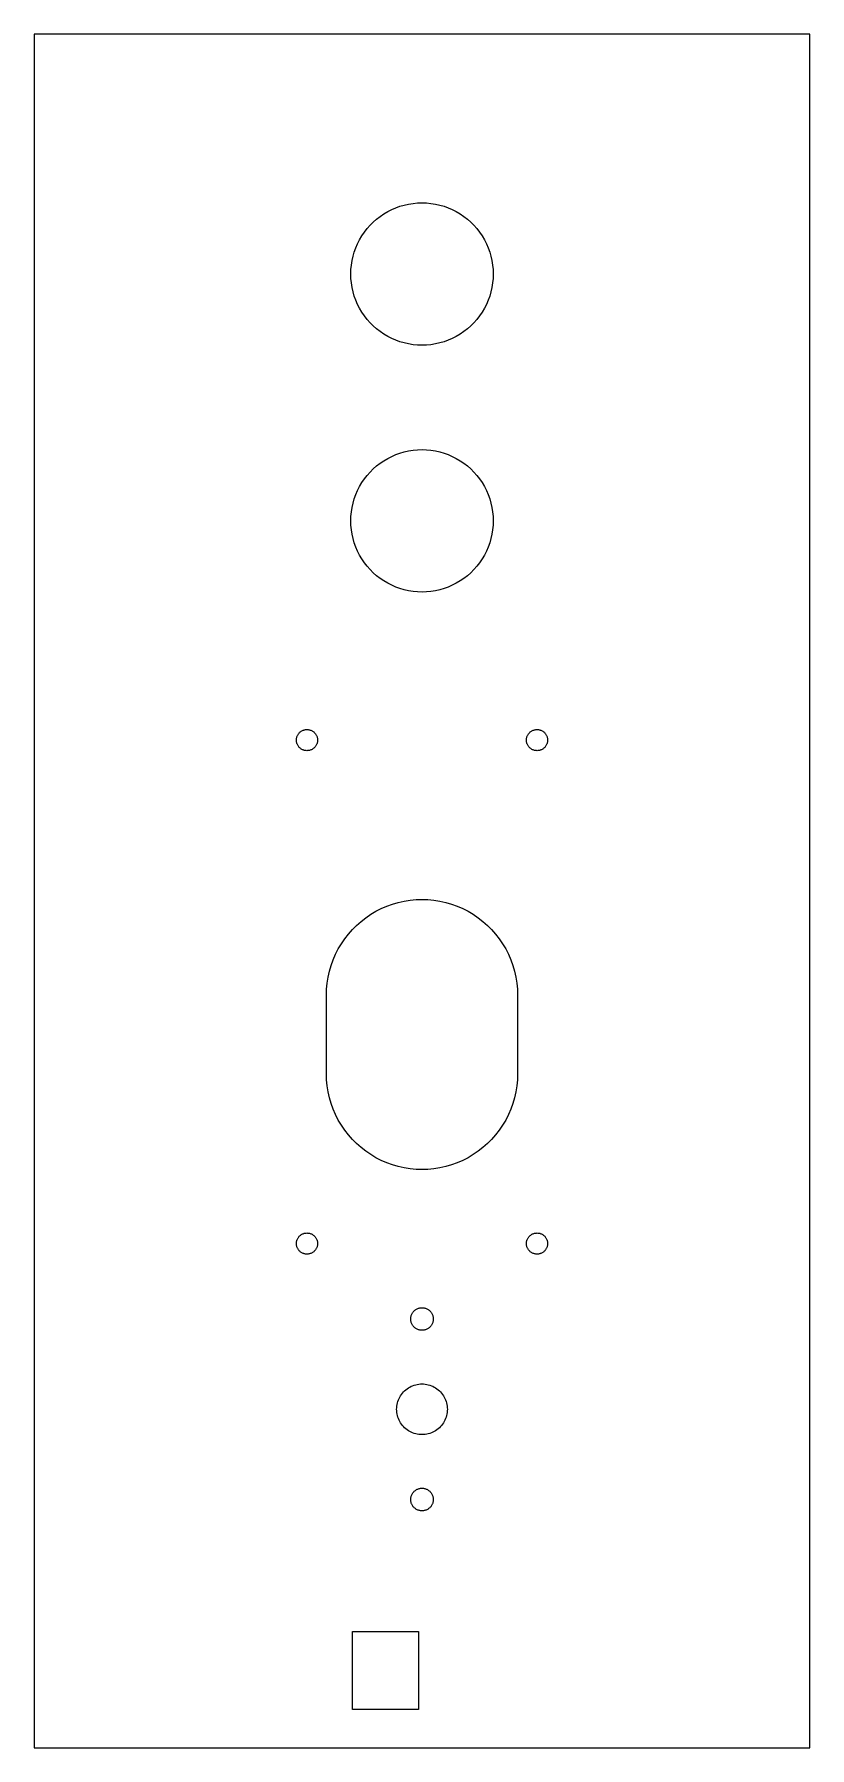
# Model space of a CAD drawing. Header units: metres. Extents: x 0 to 110, y 0 to 243.
import ezdxf

# ---------------------------------------------------------------- set-up
doc = ezdxf.new("R2010")
doc.units = ezdxf.units.M

msp = doc.modelspace()

# ---------------------------------------------------------------- linework, layer by layer
for p, q in [((110, 243), (0, 243)), ((0, 243), (0, 0)), ((110, 0), (110, 243)), ((51.8789, 218.606), (52.4882, 218.783)), ((52.4882, 218.783), (53.1074, 218.921)), ((53.1074, 218.921), (53.7341, 219.02)), ((53.7341, 219.02), (54.3658, 219.08)), ((54.3658, 219.08), (55, 219.1)), ((55, 219.1), (55.6342, 219.08)), ((55.6342, 219.08), (56.2659, 219.02)), ((56.2659, 219.02), (56.8925, 218.921)), ((56.8925, 218.921), (57.5118, 218.783)), ((57.5118, 218.783), (58.1211, 218.606)), ((47.6374, 215.914), (48.0861, 216.363)), ((48.0861, 216.363), (48.562, 216.782)), ((48.562, 216.782), (49.0634, 217.171)), ((49.0634, 217.171), (49.5882, 217.528)), ((49.5882, 217.528), (50.1343, 217.851)), ((50.1343, 217.851), (50.6996, 218.139)), ((50.6996, 218.139), (51.2819, 218.391)), ((51.2819, 218.391), (51.8789, 218.606)), ((58.1211, 218.606), (58.718, 218.391)), ((58.718, 218.391), (59.3004, 218.139)), ((59.3004, 218.139), (59.8657, 217.851)), ((59.8657, 217.851), (60.4118, 217.528)), ((60.4118, 217.528), (60.9366, 217.171)), ((60.9366, 217.171), (61.438, 216.782)), ((61.438, 216.782), (61.9139, 216.363)), ((61.9139, 216.363), (62.3626, 215.914)), ((45.8612, 213.3), (46.1493, 213.866)), ((46.1493, 213.866), (46.4723, 214.412)), ((46.4723, 214.412), (46.8289, 214.937)), ((46.8289, 214.937), (47.2178, 215.438)), ((47.2178, 215.438), (47.6374, 215.914)), ((62.3626, 215.914), (62.7822, 215.438)), ((62.7822, 215.438), (63.1711, 214.937)), ((63.1711, 214.937), (63.5277, 214.412)), ((63.5277, 214.412), (63.8507, 213.866)), ((63.8507, 213.866), (64.1387, 213.3)), ((45.0789, 210.893), (45.2173, 211.512)), ((45.2173, 211.512), (45.3943, 212.121)), ((45.3943, 212.121), (45.6093, 212.718)), ((45.6093, 212.718), (45.8612, 213.3)), ((64.1387, 213.3), (64.3907, 212.718)), ((64.3907, 212.718), (64.6057, 212.121)), ((64.6057, 212.121), (64.7827, 211.512)), ((64.7827, 211.512), (64.9211, 210.893)), ((44.9, 209), (44.9199, 209.634)), ((44.9199, 208.366), (44.9, 209)), ((44.9199, 209.634), (44.9796, 210.266)), ((44.9796, 210.266), (45.0789, 210.893)), ((64.9211, 210.893), (65.0204, 210.266)), ((65.0204, 210.266), (65.0801, 209.634)), ((65.0801, 209.634), (65.1, 209)), ((65.1, 209), (65.0801, 208.366)), ((44.9796, 207.734), (44.9199, 208.366)), ((45.0789, 207.107), (44.9796, 207.734)), ((45.2173, 206.488), (45.0789, 207.107)), ((64.9211, 207.107), (64.7827, 206.488)), ((65.0204, 207.734), (64.9211, 207.107)), ((65.0801, 208.366), (65.0204, 207.734)), ((45.3943, 205.879), (45.2173, 206.488)), ((45.6093, 205.282), (45.3943, 205.879)), ((45.8612, 204.7), (45.6093, 205.282)), ((46.1493, 204.134), (45.8612, 204.7)), ((46.4723, 203.588), (46.1493, 204.134)), ((63.8507, 204.134), (63.5277, 203.588)), ((64.1387, 204.7), (63.8507, 204.134)), ((64.3907, 205.282), (64.1387, 204.7)), ((64.6057, 205.879), (64.3907, 205.282)), ((64.7827, 206.488), (64.6057, 205.879)), ((46.8289, 203.063), (46.4723, 203.588)), ((47.2178, 202.562), (46.8289, 203.063)), ((47.6374, 202.086), (47.2178, 202.562)), ((48.0861, 201.637), (47.6374, 202.086)), ((62.3626, 202.086), (61.9139, 201.637)), ((62.7822, 202.562), (62.3626, 202.086)), ((63.1711, 203.063), (62.7822, 202.562)), ((63.5277, 203.588), (63.1711, 203.063)), ((48.562, 201.218), (48.0861, 201.637)), ((49.0634, 200.829), (48.562, 201.218)), ((49.5882, 200.472), (49.0634, 200.829)), ((50.1343, 200.149), (49.5882, 200.472)), ((50.6996, 199.861), (50.1343, 200.149)), ((51.2819, 199.609), (50.6996, 199.861)), ((51.8789, 199.394), (51.2819, 199.609)), ((52.4882, 199.217), (51.8789, 199.394)), ((58.1211, 199.394), (57.5118, 199.217)), ((58.718, 199.609), (58.1211, 199.394)), ((59.3004, 199.861), (58.718, 199.609)), ((59.8657, 200.149), (59.3004, 199.861)), ((60.4118, 200.472), (59.8657, 200.149)), ((60.9366, 200.829), (60.4118, 200.472)), ((61.438, 201.218), (60.9366, 200.829)), ((61.9139, 201.637), (61.438, 201.218)), ((53.1074, 199.079), (52.4882, 199.217)), ((53.7341, 198.98), (53.1074, 199.079)), ((54.3658, 198.92), (53.7341, 198.98)), ((55, 198.9), (54.3658, 198.92)), ((55.6342, 198.92), (55, 198.9)), ((56.2659, 198.98), (55.6342, 198.92)), ((56.8925, 199.079), (56.2659, 198.98)), ((57.5118, 199.217), (56.8925, 199.079)), ((49.0634, 182.171), (49.5882, 182.528)), ((49.5882, 182.528), (50.1343, 182.851)), ((50.1343, 182.851), (50.6996, 183.139)), ((50.6996, 183.139), (51.2819, 183.391)), ((51.2819, 183.391), (51.8789, 183.606)), ((51.8789, 183.606), (52.4882, 183.783)), ((52.4882, 183.783), (53.1074, 183.921)), ((53.1074, 183.921), (53.7341, 184.02)), ((53.7341, 184.02), (54.3658, 184.08)), ((54.3658, 184.08), (55, 184.1)), ((55, 184.1), (55.6342, 184.08)), ((55.6342, 184.08), (56.2659, 184.02)), ((56.2659, 184.02), (56.8925, 183.921)), ((56.8925, 183.921), (57.5118, 183.783)), ((57.5118, 183.783), (58.1211, 183.606)), ((58.1211, 183.606), (58.718, 183.391)), ((58.718, 183.391), (59.3004, 183.139)), ((59.3004, 183.139), (59.8657, 182.851)), ((59.8657, 182.851), (60.4118, 182.528)), ((60.4118, 182.528), (60.9366, 182.171)), ((46.4723, 179.412), (46.8289, 179.937)), ((46.8289, 179.937), (47.2178, 180.438)), ((47.2178, 180.438), (47.6374, 180.914)), ((47.6374, 180.914), (48.0861, 181.363)), ((48.0861, 181.363), (48.562, 181.782)), ((48.562, 181.782), (49.0634, 182.171)), ((60.9366, 182.171), (61.438, 181.782)), ((61.438, 181.782), (61.9139, 181.363)), ((61.9139, 181.363), (62.3626, 180.914)), ((62.3626, 180.914), (62.7822, 180.438)), ((62.7822, 180.438), (63.1711, 179.937)), ((63.1711, 179.937), (63.5277, 179.412)), ((45.3943, 177.121), (45.6093, 177.718)), ((45.6093, 177.718), (45.8612, 178.3)), ((45.8612, 178.3), (46.1493, 178.866)), ((46.1493, 178.866), (46.4723, 179.412)), ((63.5277, 179.412), (63.8507, 178.866)), ((63.8507, 178.866), (64.1387, 178.3)), ((64.1387, 178.3), (64.3907, 177.718)), ((64.3907, 177.718), (64.6057, 177.121)), ((44.9199, 174.634), (44.9796, 175.266)), ((44.9796, 175.266), (45.0789, 175.893)), ((45.0789, 175.893), (45.2173, 176.512)), ((45.2173, 176.512), (45.3943, 177.121)), ((64.6057, 177.121), (64.7827, 176.512)), ((64.7827, 176.512), (64.9211, 175.893)), ((64.9211, 175.893), (65.0204, 175.266)), ((65.0204, 175.266), (65.0801, 174.634)), ((44.9, 174), (44.9199, 174.634)), ((44.9199, 173.366), (44.9, 174)), ((44.9796, 172.734), (44.9199, 173.366)), ((45.0789, 172.107), (44.9796, 172.734)), ((65.0204, 172.734), (64.9211, 172.107)), ((65.0801, 173.366), (65.0204, 172.734)), ((65.0801, 174.634), (65.1, 174)), ((65.1, 174), (65.0801, 173.366)), ((45.2173, 171.488), (45.0789, 172.107)), ((45.3943, 170.879), (45.2173, 171.488)), ((45.6093, 170.282), (45.3943, 170.879)), ((45.8612, 169.7), (45.6093, 170.282)), ((64.3907, 170.282), (64.1387, 169.7)), ((64.6057, 170.879), (64.3907, 170.282)), ((64.7827, 171.488), (64.6057, 170.879)), ((64.9211, 172.107), (64.7827, 171.488)), ((46.1493, 169.134), (45.8612, 169.7)), ((46.4723, 168.588), (46.1493, 169.134)), ((46.8289, 168.063), (46.4723, 168.588)), ((47.2178, 167.562), (46.8289, 168.063)), ((63.1711, 168.063), (62.7822, 167.562)), ((63.5277, 168.588), (63.1711, 168.063)), ((63.8507, 169.134), (63.5277, 168.588)), ((64.1387, 169.7), (63.8507, 169.134)), ((47.6374, 167.086), (47.2178, 167.562)), ((48.0861, 166.637), (47.6374, 167.086)), ((48.562, 166.218), (48.0861, 166.637)), ((49.0634, 165.829), (48.562, 166.218)), ((49.5882, 165.472), (49.0634, 165.829)), ((50.1343, 165.149), (49.5882, 165.472)), ((60.4118, 165.472), (59.8657, 165.149)), ((60.9366, 165.829), (60.4118, 165.472)), ((61.438, 166.218), (60.9366, 165.829)), ((61.9139, 166.637), (61.438, 166.218)), ((62.3626, 167.086), (61.9139, 166.637)), ((62.7822, 167.562), (62.3626, 167.086)), ((50.6996, 164.861), (50.1343, 165.149)), ((51.2819, 164.609), (50.6996, 164.861)), ((51.8789, 164.394), (51.2819, 164.609)), ((52.4882, 164.217), (51.8789, 164.394)), ((53.1074, 164.079), (52.4882, 164.217)), ((53.7341, 163.98), (53.1074, 164.079)), ((54.3658, 163.92), (53.7341, 163.98)), ((55, 163.9), (54.3658, 163.92)), ((55.6342, 163.92), (55, 163.9)), ((56.2659, 163.98), (55.6342, 163.92)), ((56.8925, 164.079), (56.2659, 163.98)), ((57.5118, 164.217), (56.8925, 164.079)), ((58.1211, 164.394), (57.5118, 164.217)), ((58.718, 164.609), (58.1211, 164.394)), ((59.3004, 164.861), (58.718, 164.609)), ((59.8657, 165.149), (59.3004, 164.861)), ((37.2534, 143.364), (37.2853, 143.452)), ((37.2853, 143.452), (37.3228, 143.539)), ((37.3228, 143.539), (37.3655, 143.623)), ((37.3655, 143.623), (37.4135, 143.704)), ((37.4135, 143.704), (37.4665, 143.782)), ((37.4665, 143.782), (37.5242, 143.856)), ((37.5242, 143.856), (37.5865, 143.927)), ((37.5865, 143.927), (37.6532, 143.993)), ((37.6532, 143.993), (37.7239, 144.056)), ((37.7239, 144.056), (37.7983, 144.114)), ((37.7983, 144.114), (37.8763, 144.166)), ((37.8763, 144.166), (37.9574, 144.214)), ((37.9574, 144.214), (38.0413, 144.257)), ((38.0413, 144.257), (38.1278, 144.295)), ((38.1278, 144.295), (38.2165, 144.327)), ((38.2165, 144.327), (38.307, 144.353)), ((38.307, 144.353), (38.3989, 144.373)), ((38.3989, 144.373), (38.492, 144.388)), ((38.492, 144.388), (38.5858, 144.397)), ((38.5858, 144.397), (38.68, 144.4)), ((38.68, 144.4), (38.7742, 144.397)), ((38.7742, 144.397), (38.868, 144.388)), ((38.868, 144.388), (38.9611, 144.373)), ((38.9611, 144.373), (39.053, 144.353)), ((39.053, 144.353), (39.1435, 144.327)), ((39.1435, 144.327), (39.2322, 144.295)), ((39.2322, 144.295), (39.3187, 144.257)), ((39.3187, 144.257), (39.4026, 144.214)), ((39.4026, 144.214), (39.4837, 144.166)), ((39.4837, 144.166), (39.5617, 144.114)), ((39.5617, 144.114), (39.6361, 144.056)), ((39.6361, 144.056), (39.7068, 143.993)), ((39.7068, 143.993), (39.7735, 143.927)), ((39.7735, 143.927), (39.8358, 143.856)), ((39.8358, 143.856), (39.8935, 143.782)), ((39.8935, 143.782), (39.9465, 143.704)), ((39.9465, 143.704), (39.9945, 143.623)), ((39.9945, 143.623), (40.0372, 143.539)), ((40.0372, 143.539), (40.0747, 143.452)), ((40.0747, 143.452), (40.1066, 143.364)), ((69.8934, 143.364), (69.9253, 143.452)), ((69.9253, 143.452), (69.9628, 143.539)), ((69.9628, 143.539), (70.0055, 143.623)), ((70.0055, 143.623), (70.0535, 143.704)), ((70.0535, 143.704), (70.1065, 143.782)), ((70.1065, 143.782), (70.1642, 143.856)), ((70.1642, 143.856), (70.2265, 143.927)), ((70.2265, 143.927), (70.2932, 143.993)), ((70.2932, 143.993), (70.3639, 144.056)), ((70.3639, 144.056), (70.4383, 144.114)), ((70.4383, 144.114), (70.5163, 144.166)), ((70.5163, 144.166), (70.5974, 144.214)), ((70.5974, 144.214), (70.6813, 144.257)), ((70.6813, 144.257), (70.7678, 144.295)), ((70.7678, 144.295), (70.8565, 144.327)), ((70.8565, 144.327), (70.947, 144.353)), ((70.947, 144.353), (71.0389, 144.373)), ((71.0389, 144.373), (71.132, 144.388)), ((71.132, 144.388), (71.2258, 144.397)), ((71.2258, 144.397), (71.32, 144.4)), ((71.32, 144.4), (71.4142, 144.397)), ((71.4142, 144.397), (71.508, 144.388)), ((71.508, 144.388), (71.6011, 144.373)), ((71.6011, 144.373), (71.693, 144.353)), ((71.693, 144.353), (71.7835, 144.327)), ((71.7835, 144.327), (71.8722, 144.295)), ((71.8722, 144.295), (71.9587, 144.257)), ((71.9587, 144.257), (72.0426, 144.214)), ((72.0426, 144.214), (72.1237, 144.166)), ((72.1237, 144.166), (72.2017, 144.114)), ((72.2017, 144.114), (72.2761, 144.056)), ((72.2761, 144.056), (72.3468, 143.993)), ((72.3468, 143.993), (72.4135, 143.927)), ((72.4135, 143.927), (72.4758, 143.856)), ((72.4758, 143.856), (72.5335, 143.782)), ((72.5335, 143.782), (72.5865, 143.704)), ((72.5865, 143.704), (72.6345, 143.623)), ((72.6345, 143.623), (72.6772, 143.539)), ((72.6772, 143.539), (72.7147, 143.452)), ((72.7147, 143.452), (72.7466, 143.364)), ((37.18, 142.9), (37.183, 142.994)), ((37.183, 142.806), (37.18, 142.9)), ((37.183, 142.994), (37.1918, 143.088)), ((37.1918, 142.712), (37.183, 142.806)), ((37.1918, 143.088), (37.2066, 143.181)), ((37.2066, 142.619), (37.1918, 142.712)), ((37.2066, 143.181), (37.2271, 143.273)), ((37.2271, 142.527), (37.2066, 142.619)), ((37.2271, 143.273), (37.2534, 143.364)), ((37.2534, 142.436), (37.2271, 142.527)), ((37.2853, 142.348), (37.2534, 142.436)), ((37.3228, 142.261), (37.2853, 142.348)), ((37.3655, 142.177), (37.3228, 142.261)), ((37.4135, 142.096), (37.3655, 142.177)), ((37.4665, 142.018), (37.4135, 142.096)), ((37.5242, 141.944), (37.4665, 142.018)), ((37.5865, 141.873), (37.5242, 141.944)), ((37.6532, 141.807), (37.5865, 141.873)), ((37.7239, 141.744), (37.6532, 141.807)), ((37.7983, 141.686), (37.7239, 141.744)), ((37.8763, 141.634), (37.7983, 141.686)), ((37.9574, 141.586), (37.8763, 141.634)), ((38.0413, 141.543), (37.9574, 141.586)), ((38.1278, 141.505), (38.0413, 141.543)), ((38.2165, 141.473), (38.1278, 141.505)), ((38.307, 141.447), (38.2165, 141.473)), ((38.3989, 141.427), (38.307, 141.447)), ((38.492, 141.412), (38.3989, 141.427)), ((38.5858, 141.403), (38.492, 141.412)), ((38.68, 141.4), (38.5858, 141.403)), ((38.7742, 141.403), (38.68, 141.4)), ((38.868, 141.412), (38.7742, 141.403)), ((38.9611, 141.427), (38.868, 141.412)), ((39.053, 141.447), (38.9611, 141.427)), ((39.1435, 141.473), (39.053, 141.447)), ((39.2322, 141.505), (39.1435, 141.473)), ((39.3187, 141.543), (39.2322, 141.505)), ((39.4026, 141.586), (39.3187, 141.543)), ((39.4837, 141.634), (39.4026, 141.586)), ((39.5617, 141.686), (39.4837, 141.634)), ((39.6361, 141.744), (39.5617, 141.686)), ((39.7068, 141.807), (39.6361, 141.744)), ((39.7735, 141.873), (39.7068, 141.807)), ((39.8358, 141.944), (39.7735, 141.873)), ((39.8935, 142.018), (39.8358, 141.944)), ((39.9465, 142.096), (39.8935, 142.018)), ((39.9945, 142.177), (39.9465, 142.096)), ((40.0372, 142.261), (39.9945, 142.177)), ((40.0747, 142.348), (40.0372, 142.261)), ((40.1066, 142.436), (40.0747, 142.348)), ((40.1066, 143.364), (40.1329, 143.273)), ((40.1329, 142.527), (40.1066, 142.436)), ((40.1329, 143.273), (40.1534, 143.181)), ((40.1534, 142.619), (40.1329, 142.527)), ((40.1534, 143.181), (40.1682, 143.088)), ((40.1682, 142.712), (40.1534, 142.619)), ((40.1682, 143.088), (40.177, 142.994)), ((40.177, 142.806), (40.1682, 142.712)), ((40.177, 142.994), (40.18, 142.9)), ((40.18, 142.9), (40.177, 142.806)), ((69.82, 142.9), (69.823, 142.994)), ((69.823, 142.806), (69.82, 142.9)), ((69.823, 142.994), (69.8318, 143.088)), ((69.8318, 142.712), (69.823, 142.806)), ((69.8318, 143.088), (69.8466, 143.181)), ((69.8466, 142.619), (69.8318, 142.712)), ((69.8466, 143.181), (69.8671, 143.273)), ((69.8671, 142.527), (69.8466, 142.619)), ((69.8671, 143.273), (69.8934, 143.364)), ((69.8934, 142.436), (69.8671, 142.527)), ((69.9253, 142.348), (69.8934, 142.436)), ((69.9628, 142.261), (69.9253, 142.348)), ((70.0055, 142.177), (69.9628, 142.261)), ((70.0535, 142.096), (70.0055, 142.177)), ((70.1065, 142.018), (70.0535, 142.096)), ((70.1642, 141.944), (70.1065, 142.018)), ((70.2265, 141.873), (70.1642, 141.944)), ((70.2932, 141.807), (70.2265, 141.873)), ((70.3639, 141.744), (70.2932, 141.807)), ((70.4383, 141.686), (70.3639, 141.744)), ((70.5163, 141.634), (70.4383, 141.686)), ((70.5974, 141.586), (70.5163, 141.634)), ((70.6813, 141.543), (70.5974, 141.586)), ((70.7678, 141.505), (70.6813, 141.543)), ((70.8565, 141.473), (70.7678, 141.505)), ((70.947, 141.447), (70.8565, 141.473)), ((71.0389, 141.427), (70.947, 141.447)), ((71.132, 141.412), (71.0389, 141.427)), ((71.2258, 141.403), (71.132, 141.412)), ((71.32, 141.4), (71.2258, 141.403)), ((71.4142, 141.403), (71.32, 141.4)), ((71.508, 141.412), (71.4142, 141.403)), ((71.6011, 141.427), (71.508, 141.412)), ((71.693, 141.447), (71.6011, 141.427)), ((71.7835, 141.473), (71.693, 141.447)), ((71.8722, 141.505), (71.7835, 141.473)), ((71.9587, 141.543), (71.8722, 141.505)), ((72.0426, 141.586), (71.9587, 141.543)), ((72.1237, 141.634), (72.0426, 141.586)), ((72.2017, 141.686), (72.1237, 141.634)), ((72.2761, 141.744), (72.2017, 141.686)), ((72.3468, 141.807), (72.2761, 141.744)), ((72.4135, 141.873), (72.3468, 141.807)), ((72.4758, 141.944), (72.4135, 141.873)), ((72.5335, 142.018), (72.4758, 141.944)), ((72.5865, 142.096), (72.5335, 142.018)), ((72.6345, 142.177), (72.5865, 142.096)), ((72.6772, 142.261), (72.6345, 142.177)), ((72.7147, 142.348), (72.6772, 142.261)), ((72.7466, 142.436), (72.7147, 142.348)), ((72.7466, 143.364), (72.7729, 143.273)), ((72.7729, 142.527), (72.7466, 142.436)), ((72.7729, 143.273), (72.7934, 143.181)), ((72.7934, 142.619), (72.7729, 142.527)), ((72.7934, 143.181), (72.8082, 143.088)), ((72.8082, 142.712), (72.7934, 142.619)), ((72.8082, 143.088), (72.817, 142.994)), ((72.817, 142.806), (72.8082, 142.712)), ((72.817, 142.994), (72.82, 142.9)), ((72.82, 142.9), (72.817, 142.806)), ((49.2307, 119.01), (50.0119, 119.348)), ((50.0119, 119.348), (50.8128, 119.637)), ((50.8128, 119.637), (51.6302, 119.874)), ((51.6302, 119.874), (52.461, 120.06)), ((52.461, 120.06), (53.3017, 120.193)), ((53.3017, 120.193), (54.1492, 120.273)), ((54.1492, 120.273), (55, 120.3)), ((55, 120.3), (55.8508, 120.273)), ((55.8508, 120.273), (56.6983, 120.193)), ((56.6983, 120.193), (57.539, 120.06)), ((57.539, 120.06), (58.3697, 119.874)), ((58.3697, 119.874), (59.1872, 119.637)), ((59.1872, 119.637), (59.9881, 119.348)), ((59.9881, 119.348), (60.7693, 119.01)), ((45.7244, 116.628), (46.3629, 117.19)), ((46.3629, 117.19), (47.0355, 117.712)), ((47.0355, 117.712), (47.7395, 118.191)), ((47.7395, 118.191), (48.4722, 118.624)), ((48.4722, 118.624), (49.2307, 119.01)), ((60.7693, 119.01), (61.5278, 118.624)), ((61.5278, 118.624), (62.2605, 118.191)), ((62.2605, 118.191), (62.9645, 117.712)), ((62.9645, 117.712), (63.6371, 117.19)), ((63.6371, 117.19), (64.2756, 116.628)), ((43.5594, 114.01), (44.0378, 114.714)), ((44.0378, 114.714), (44.5595, 115.387)), ((44.5595, 115.387), (45.1225, 116.026)), ((45.1225, 116.026), (45.7244, 116.628)), ((64.2756, 116.628), (64.8775, 116.026)), ((64.8775, 116.026), (65.4404, 115.387)), ((65.4404, 115.387), (65.9622, 114.714)), ((65.9622, 114.714), (66.4406, 114.01)), ((42.4015, 111.738), (42.7396, 112.519)), ((42.7396, 112.519), (43.126, 113.278)), ((43.126, 113.278), (43.5594, 114.01)), ((66.4406, 114.01), (66.8739, 113.278)), ((66.8739, 113.278), (67.2604, 112.519)), ((67.2604, 112.519), (67.5985, 111.738)), ((41.69, 109.289), (41.8757, 110.12)), ((41.8757, 110.12), (42.1132, 110.937)), ((42.1132, 110.937), (42.4015, 111.738)), ((67.5985, 111.738), (67.8868, 110.937)), ((67.8868, 110.937), (68.1243, 110.12)), ((68.1243, 110.12), (68.31, 109.289)), ((41.45, 106.75), (41.4767, 107.601)), ((41.4767, 107.601), (41.5568, 108.448)), ((41.5568, 108.448), (41.69, 109.289)), ((68.31, 109.289), (68.4431, 108.448)), ((68.4431, 108.448), (68.5233, 107.601)), ((68.5233, 107.601), (68.55, 106.75)), ((41.45, 95.55), (41.45, 106.75)), ((68.55, 106.75), (68.55, 95.55)), ((41.4767, 94.6992), (41.45, 95.55)), ((68.55, 95.55), (68.5233, 94.6992)), ((41.5568, 93.8517), (41.4767, 94.6992)), ((41.69, 93.011), (41.5568, 93.8517)), ((41.8757, 92.1803), (41.69, 93.011)), ((68.31, 93.011), (68.1243, 92.1803)), ((68.4431, 93.8517), (68.31, 93.011)), ((68.5233, 94.6992), (68.4431, 93.8517)), ((42.1132, 91.3628), (41.8757, 92.1803)), ((42.4015, 90.5619), (42.1132, 91.3628)), ((42.7396, 89.7807), (42.4015, 90.5619)), ((67.5985, 90.5619), (67.2604, 89.7807)), ((67.8868, 91.3628), (67.5985, 90.5619)), ((68.1243, 92.1803), (67.8868, 91.3628)), ((43.126, 89.0222), (42.7396, 89.7807)), ((43.5594, 88.2895), (43.126, 89.0222)), ((44.0378, 87.5855), (43.5594, 88.2895)), ((44.5595, 86.9129), (44.0378, 87.5855)), ((65.9622, 87.5855), (65.4404, 86.9129)), ((66.4406, 88.2895), (65.9622, 87.5855)), ((66.8739, 89.0222), (66.4406, 88.2895)), ((67.2604, 89.7807), (66.8739, 89.0222)), ((45.1225, 86.2744), (44.5595, 86.9129)), ((45.7244, 85.6725), (45.1225, 86.2744)), ((46.3629, 85.1095), (45.7244, 85.6725)), ((47.0355, 84.5878), (46.3629, 85.1095)), ((63.6371, 85.1095), (62.9645, 84.5878)), ((64.2756, 85.6725), (63.6371, 85.1095)), ((64.8775, 86.2744), (64.2756, 85.6725)), ((65.4404, 86.9129), (64.8775, 86.2744)), ((47.7395, 84.1094), (47.0355, 84.5878)), ((48.4722, 83.676), (47.7395, 84.1094)), ((49.2307, 83.2896), (48.4722, 83.676)), ((50.0119, 82.9515), (49.2307, 83.2896)), ((50.8128, 82.6632), (50.0119, 82.9515)), ((51.6302, 82.4257), (50.8128, 82.6632)), ((59.1872, 82.6632), (58.3697, 82.4257)), ((59.9881, 82.9515), (59.1872, 82.6632)), ((60.7693, 83.2896), (59.9881, 82.9515)), ((61.5278, 83.676), (60.7693, 83.2896)), ((62.2605, 84.1094), (61.5278, 83.676)), ((62.9645, 84.5878), (62.2605, 84.1094)), ((52.461, 82.24), (51.6302, 82.4257)), ((53.3017, 82.1068), (52.461, 82.24)), ((54.1492, 82.0267), (53.3017, 82.1068)), ((55, 82), (54.1492, 82.0267)), ((55.8508, 82.0267), (55, 82)), ((56.6983, 82.1068), (55.8508, 82.0267)), ((57.539, 82.24), (56.6983, 82.1068)), ((58.3697, 82.4257), (57.539, 82.24)), ((38.1278, 72.8947), (38.2165, 72.9266)), ((38.2165, 72.9266), (38.307, 72.9529)), ((38.307, 72.9529), (38.3989, 72.9734)), ((38.3989, 72.9734), (38.492, 72.9882)), ((38.492, 72.9882), (38.5858, 72.997)), ((38.5858, 72.997), (38.68, 73)), ((38.68, 73), (38.7742, 72.997)), ((38.7742, 72.997), (38.868, 72.9882)), ((38.868, 72.9882), (38.9611, 72.9734)), ((38.9611, 72.9734), (39.053, 72.9529)), ((39.053, 72.9529), (39.1435, 72.9266)), ((39.1435, 72.9266), (39.2322, 72.8947)), ((70.7678, 72.8947), (70.8565, 72.9266)), ((70.8565, 72.9266), (70.947, 72.9529)), ((70.947, 72.9529), (71.0389, 72.9734)), ((71.0389, 72.9734), (71.132, 72.9882)), ((71.132, 72.9882), (71.2258, 72.997)), ((71.2258, 72.997), (71.32, 73)), ((71.32, 73), (71.4142, 72.997)), ((71.4142, 72.997), (71.508, 72.9882)), ((71.508, 72.9882), (71.6011, 72.9734)), ((71.6011, 72.9734), (71.693, 72.9529)), ((71.693, 72.9529), (71.7835, 72.9266)), ((71.7835, 72.9266), (71.8722, 72.8947)), ((37.18, 71.5), (37.183, 71.5942)), ((37.183, 71.4058), (37.18, 71.5)), ((37.183, 71.5942), (37.1918, 71.688)), ((37.1918, 71.312), (37.183, 71.4058)), ((37.1918, 71.688), (37.2066, 71.7811)), ((37.2066, 71.2189), (37.1918, 71.312)), ((37.2066, 71.7811), (37.2271, 71.873)), ((37.2271, 71.127), (37.2066, 71.2189)), ((37.2271, 71.873), (37.2534, 71.9635)), ((37.2534, 71.0365), (37.2271, 71.127)), ((37.2534, 71.9635), (37.2853, 72.0522)), ((37.2853, 70.9478), (37.2534, 71.0365)), ((37.2853, 72.0522), (37.3228, 72.1387)), ((37.3228, 70.8613), (37.2853, 70.9478)), ((37.3228, 72.1387), (37.3655, 72.2226)), ((37.3655, 70.7774), (37.3228, 70.8613)), ((37.3655, 72.2226), (37.4135, 72.3037)), ((37.4135, 70.6963), (37.3655, 70.7774)), ((37.4135, 72.3037), (37.4665, 72.3817)), ((37.4665, 70.6183), (37.4135, 70.6963)), ((37.4665, 72.3817), (37.5242, 72.4561)), ((37.5242, 70.5439), (37.4665, 70.6183)), ((37.5242, 72.4561), (37.5865, 72.5268)), ((37.5865, 70.4732), (37.5242, 70.5439)), ((37.5865, 72.5268), (37.6532, 72.5934)), ((37.6532, 70.4065), (37.5865, 70.4732)), ((37.6532, 72.5934), (37.7239, 72.6558)), ((37.7239, 72.6558), (37.7983, 72.7135)), ((37.7983, 72.7135), (37.8763, 72.7665)), ((37.8763, 72.7665), (37.9574, 72.8145)), ((37.9574, 72.8145), (38.0413, 72.8572)), ((38.0413, 72.8572), (38.1278, 72.8947)), ((39.2322, 72.8947), (39.3187, 72.8572)), ((39.3187, 72.8572), (39.4026, 72.8145)), ((39.4026, 72.8145), (39.4837, 72.7665)), ((39.4837, 72.7665), (39.5617, 72.7135)), ((39.5617, 72.7135), (39.6361, 72.6558)), ((39.6361, 72.6558), (39.7068, 72.5934)), ((39.7068, 72.5934), (39.7735, 72.5268)), ((39.7735, 70.4732), (39.7068, 70.4065)), ((39.7735, 72.5268), (39.8358, 72.4561)), ((39.8358, 70.5439), (39.7735, 70.4732)), ((39.8358, 72.4561), (39.8935, 72.3817)), ((39.8935, 70.6183), (39.8358, 70.5439)), ((39.8935, 72.3817), (39.9465, 72.3037)), ((39.9465, 70.6963), (39.8935, 70.6183)), ((39.9465, 72.3037), (39.9945, 72.2226)), ((39.9945, 70.7774), (39.9465, 70.6963)), ((39.9945, 72.2226), (40.0372, 72.1387)), ((40.0372, 70.8613), (39.9945, 70.7774)), ((40.0372, 72.1387), (40.0747, 72.0522)), ((40.0747, 70.9478), (40.0372, 70.8613)), ((40.0747, 72.0522), (40.1066, 71.9635)), ((40.1066, 71.0365), (40.0747, 70.9478)), ((40.1066, 71.9635), (40.1329, 71.873)), ((40.1329, 71.127), (40.1066, 71.0365)), ((40.1329, 71.873), (40.1534, 71.7811)), ((40.1534, 71.2189), (40.1329, 71.127)), ((40.1534, 71.7811), (40.1682, 71.688)), ((40.1682, 71.312), (40.1534, 71.2189)), ((40.1682, 71.688), (40.177, 71.5942)), ((40.177, 71.4058), (40.1682, 71.312)), ((40.177, 71.5942), (40.18, 71.5)), ((40.18, 71.5), (40.177, 71.4058)), ((69.82, 71.5), (69.823, 71.5942)), ((69.823, 71.4058), (69.82, 71.5)), ((69.823, 71.5942), (69.8318, 71.688)), ((69.8318, 71.312), (69.823, 71.4058)), ((69.8318, 71.688), (69.8466, 71.7811)), ((69.8466, 71.2189), (69.8318, 71.312)), ((69.8466, 71.7811), (69.8671, 71.873)), ((69.8671, 71.127), (69.8466, 71.2189)), ((69.8671, 71.873), (69.8934, 71.9635)), ((69.8934, 71.0365), (69.8671, 71.127)), ((69.8934, 71.9635), (69.9253, 72.0522)), ((69.9253, 70.9478), (69.8934, 71.0365)), ((69.9253, 72.0522), (69.9628, 72.1387)), ((69.9628, 70.8613), (69.9253, 70.9478)), ((69.9628, 72.1387), (70.0055, 72.2226)), ((70.0055, 70.7774), (69.9628, 70.8613)), ((70.0055, 72.2226), (70.0535, 72.3037)), ((70.0535, 70.6963), (70.0055, 70.7774)), ((70.0535, 72.3037), (70.1065, 72.3817)), ((70.1065, 70.6183), (70.0535, 70.6963)), ((70.1065, 72.3817), (70.1642, 72.4561)), ((70.1642, 70.5439), (70.1065, 70.6183)), ((70.1642, 72.4561), (70.2265, 72.5268)), ((70.2265, 70.4732), (70.1642, 70.5439)), ((70.2265, 72.5268), (70.2932, 72.5934)), ((70.2932, 70.4065), (70.2265, 70.4732)), ((70.2932, 72.5934), (70.3639, 72.6558)), ((70.3639, 72.6558), (70.4383, 72.7135)), ((70.4383, 72.7135), (70.5163, 72.7665)), ((70.5163, 72.7665), (70.5974, 72.8145)), ((70.5974, 72.8145), (70.6813, 72.8572)), ((70.6813, 72.8572), (70.7678, 72.8947)), ((71.8722, 72.8947), (71.9587, 72.8572)), ((71.9587, 72.8572), (72.0426, 72.8145)), ((72.0426, 72.8145), (72.1237, 72.7665)), ((72.1237, 72.7665), (72.2017, 72.7135)), ((72.2017, 72.7135), (72.2761, 72.6558)), ((72.2761, 72.6558), (72.3468, 72.5934)), ((72.3468, 72.5934), (72.4135, 72.5268)), ((72.4135, 70.4732), (72.3468, 70.4065)), ((72.4135, 72.5268), (72.4758, 72.4561)), ((72.4758, 70.5439), (72.4135, 70.4732)), ((72.4758, 72.4561), (72.5335, 72.3817)), ((72.5335, 70.6183), (72.4758, 70.5439)), ((72.5335, 72.3817), (72.5865, 72.3037)), ((72.5865, 70.6963), (72.5335, 70.6183)), ((72.5865, 72.3037), (72.6345, 72.2226)), ((72.6345, 70.7774), (72.5865, 70.6963)), ((72.6345, 72.2226), (72.6772, 72.1387)), ((72.6772, 70.8613), (72.6345, 70.7774)), ((72.6772, 72.1387), (72.7147, 72.0522)), ((72.7147, 70.9478), (72.6772, 70.8613)), ((72.7147, 72.0522), (72.7466, 71.9635)), ((72.7466, 71.0365), (72.7147, 70.9478)), ((72.7466, 71.9635), (72.7729, 71.873)), ((72.7729, 71.127), (72.7466, 71.0365)), ((72.7729, 71.873), (72.7934, 71.7811)), ((72.7934, 71.2189), (72.7729, 71.127)), ((72.7934, 71.7811), (72.8082, 71.688)), ((72.8082, 71.312), (72.7934, 71.2189)), ((72.8082, 71.688), (72.817, 71.5942)), ((72.817, 71.4058), (72.8082, 71.312)), ((72.817, 71.5942), (72.82, 71.5)), ((72.82, 71.5), (72.817, 71.4058)), ((37.7239, 70.3442), (37.6532, 70.4065)), ((37.7983, 70.2865), (37.7239, 70.3442)), ((37.8763, 70.2335), (37.7983, 70.2865)), ((37.9574, 70.1855), (37.8763, 70.2335)), ((38.0413, 70.1428), (37.9574, 70.1855)), ((38.1278, 70.1053), (38.0413, 70.1428)), ((38.2165, 70.0734), (38.1278, 70.1053)), ((38.307, 70.0471), (38.2165, 70.0734)), ((38.3989, 70.0266), (38.307, 70.0471)), ((38.492, 70.0118), (38.3989, 70.0266)), ((38.5858, 70.003), (38.492, 70.0118)), ((38.68, 70), (38.5858, 70.003)), ((38.7742, 70.003), (38.68, 70)), ((38.868, 70.0118), (38.7742, 70.003)), ((38.9611, 70.0266), (38.868, 70.0118)), ((39.053, 70.0471), (38.9611, 70.0266)), ((39.1435, 70.0734), (39.053, 70.0471)), ((39.2322, 70.1053), (39.1435, 70.0734)), ((39.3187, 70.1428), (39.2322, 70.1053)), ((39.4026, 70.1855), (39.3187, 70.1428)), ((39.4837, 70.2335), (39.4026, 70.1855)), ((39.5617, 70.2865), (39.4837, 70.2335)), ((39.6361, 70.3442), (39.5617, 70.2865)), ((39.7068, 70.4065), (39.6361, 70.3442)), ((70.3639, 70.3442), (70.2932, 70.4065)), ((70.4383, 70.2865), (70.3639, 70.3442)), ((70.5163, 70.2335), (70.4383, 70.2865)), ((70.5974, 70.1855), (70.5163, 70.2335)), ((70.6813, 70.1428), (70.5974, 70.1855)), ((70.7678, 70.1053), (70.6813, 70.1428)), ((70.8565, 70.0734), (70.7678, 70.1053)), ((70.947, 70.0471), (70.8565, 70.0734)), ((71.0389, 70.0266), (70.947, 70.0471)), ((71.132, 70.0118), (71.0389, 70.0266)), ((71.2258, 70.003), (71.132, 70.0118)), ((71.32, 70), (71.2258, 70.003)), ((71.4142, 70.003), (71.32, 70)), ((71.508, 70.0118), (71.4142, 70.003)), ((71.6011, 70.0266), (71.508, 70.0118)), ((71.693, 70.0471), (71.6011, 70.0266)), ((71.7835, 70.0734), (71.693, 70.0471)), ((71.8722, 70.1053), (71.7835, 70.0734)), ((71.9587, 70.1428), (71.8722, 70.1053)), ((72.0426, 70.1855), (71.9587, 70.1428)), ((72.1237, 70.2335), (72.0426, 70.1855)), ((72.2017, 70.2865), (72.1237, 70.2335)), ((72.2761, 70.3442), (72.2017, 70.2865)), ((72.3468, 70.4065), (72.2761, 70.3442)), ((53.4, 60.8), (53.4032, 60.9005)), ((53.4032, 60.6995), (53.4, 60.8)), ((53.4032, 60.9005), (53.4126, 61.0005)), ((53.4126, 61.0005), (53.4283, 61.0998)), ((53.4283, 61.0998), (53.4503, 61.1979)), ((53.4503, 61.1979), (53.4783, 61.2944)), ((53.4783, 61.2944), (53.5124, 61.389)), ((53.5124, 61.389), (53.5523, 61.4812)), ((53.5523, 61.4812), (53.5979, 61.5708)), ((53.5979, 61.5708), (53.6491, 61.6573)), ((53.6491, 61.6573), (53.7056, 61.7404)), ((53.7056, 61.7404), (53.7672, 61.8199)), ((53.7672, 61.8199), (53.8336, 61.8953)), ((53.8336, 61.8953), (53.9047, 61.9663)), ((53.9047, 61.9663), (53.9801, 62.0328)), ((53.9801, 62.0328), (54.0595, 62.0944)), ((54.0595, 62.0944), (54.1427, 62.1509)), ((54.1427, 62.1509), (54.2292, 62.2021)), ((54.2292, 62.2021), (54.3187, 62.2477)), ((54.3187, 62.2477), (54.411, 62.2876)), ((54.411, 62.2876), (54.5056, 62.3217)), ((54.5056, 62.3217), (54.6021, 62.3497)), ((54.6021, 62.3497), (54.7002, 62.3717)), ((54.7002, 62.3717), (54.7995, 62.3874)), ((54.7995, 62.3874), (54.8995, 62.3968)), ((54.8995, 62.3968), (55, 62.4)), ((55, 62.4), (55.1005, 62.3968)), ((55.1005, 62.3968), (55.2005, 62.3874)), ((55.2005, 62.3874), (55.2998, 62.3717)), ((55.2998, 62.3717), (55.3979, 62.3497)), ((55.3979, 62.3497), (55.4944, 62.3217)), ((55.4944, 62.3217), (55.589, 62.2876)), ((55.589, 62.2876), (55.6812, 62.2477)), ((55.6812, 62.2477), (55.7708, 62.2021)), ((55.7708, 62.2021), (55.8573, 62.1509)), ((55.8573, 62.1509), (55.9404, 62.0944)), ((55.9404, 62.0944), (56.0199, 62.0328)), ((56.0199, 62.0328), (56.0953, 61.9663)), ((56.0953, 61.9663), (56.1664, 61.8953)), ((56.1664, 61.8953), (56.2328, 61.8199)), ((56.2328, 61.8199), (56.2944, 61.7404)), ((56.2944, 61.7404), (56.3509, 61.6573)), ((56.3509, 61.6573), (56.4021, 61.5708)), ((56.4021, 61.5708), (56.4477, 61.4812)), ((56.4477, 61.4812), (56.4876, 61.389)), ((56.4876, 61.389), (56.5217, 61.2944)), ((56.5217, 61.2944), (56.5497, 61.1979)), ((56.5497, 61.1979), (56.5717, 61.0998)), ((56.5717, 61.0998), (56.5874, 61.0005)), ((56.5874, 61.0005), (56.5968, 60.9005)), ((56.5968, 60.9005), (56.6, 60.8)), ((56.6, 60.8), (56.5968, 60.6995)), ((53.4126, 60.5995), (53.4032, 60.6995)), ((53.4283, 60.5002), (53.4126, 60.5995)), ((53.4503, 60.4021), (53.4283, 60.5002)), ((53.4783, 60.3056), (53.4503, 60.4021)), ((53.5124, 60.211), (53.4783, 60.3056)), ((53.5523, 60.1187), (53.5124, 60.211)), ((53.5979, 60.0292), (53.5523, 60.1187)), ((53.6491, 59.9427), (53.5979, 60.0292)), ((53.7056, 59.8595), (53.6491, 59.9427)), ((53.7672, 59.7801), (53.7056, 59.8595)), ((53.8336, 59.7047), (53.7672, 59.7801)), ((53.9047, 59.6337), (53.8336, 59.7047)), ((53.9801, 59.5672), (53.9047, 59.6337)), ((54.0595, 59.5056), (53.9801, 59.5672)), ((54.1427, 59.4491), (54.0595, 59.5056)), ((54.2292, 59.3979), (54.1427, 59.4491)), ((54.3187, 59.3523), (54.2292, 59.3979)), ((54.411, 59.3123), (54.3187, 59.3523)), ((54.5056, 59.2783), (54.411, 59.3123)), ((54.6021, 59.2503), (54.5056, 59.2783)), ((54.7002, 59.2283), (54.6021, 59.2503)), ((54.7995, 59.2126), (54.7002, 59.2283)), ((54.8995, 59.2032), (54.7995, 59.2126)), ((55, 59.2), (54.8995, 59.2032)), ((55.1005, 59.2032), (55, 59.2)), ((55.2005, 59.2126), (55.1005, 59.2032)), ((55.2998, 59.2283), (55.2005, 59.2126)), ((55.3979, 59.2503), (55.2998, 59.2283)), ((55.4944, 59.2783), (55.3979, 59.2503)), ((55.589, 59.3123), (55.4944, 59.2783)), ((55.6812, 59.3523), (55.589, 59.3123)), ((55.7708, 59.3979), (55.6812, 59.3523)), ((55.8573, 59.4491), (55.7708, 59.3979)), ((55.9404, 59.5056), (55.8573, 59.4491)), ((56.0199, 59.5672), (55.9404, 59.5056)), ((56.0953, 59.6337), (56.0199, 59.5672)), ((56.1664, 59.7047), (56.0953, 59.6337)), ((56.2328, 59.7801), (56.1664, 59.7047)), ((56.2944, 59.8595), (56.2328, 59.7801)), ((56.3509, 59.9427), (56.2944, 59.8595)), ((56.4021, 60.0292), (56.3509, 59.9427)), ((56.4477, 60.1187), (56.4021, 60.0292)), ((56.4876, 60.211), (56.4477, 60.1187)), ((56.5217, 60.3056), (56.4876, 60.211)), ((56.5497, 60.4021), (56.5217, 60.3056)), ((56.5717, 60.5002), (56.5497, 60.4021)), ((56.5874, 60.5995), (56.5717, 60.5002)), ((56.5968, 60.6995), (56.5874, 60.5995)), ((52.884, 50.9125), (53.071, 51.0396)), ((53.071, 51.0396), (53.2657, 51.1547)), ((53.2657, 51.1547), (53.4672, 51.2574)), ((53.4672, 51.2574), (53.6747, 51.3472)), ((53.6747, 51.3472), (53.8875, 51.4238)), ((53.8875, 51.4238), (54.1047, 51.4869)), ((54.1047, 51.4869), (54.3254, 51.5362)), ((54.3254, 51.5362), (54.5488, 51.5716)), ((54.5488, 51.5716), (54.774, 51.5929)), ((54.774, 51.5929), (55, 51.6)), ((55, 51.6), (55.226, 51.5929)), ((55.226, 51.5929), (55.4512, 51.5716)), ((55.4512, 51.5716), (55.6746, 51.5362)), ((55.6746, 51.5362), (55.8953, 51.4869)), ((55.8953, 51.4869), (56.1125, 51.4238)), ((56.1125, 51.4238), (56.3252, 51.3472)), ((56.3252, 51.3472), (56.5328, 51.2574)), ((56.5328, 51.2574), (56.7343, 51.1547)), ((56.7343, 51.1547), (56.929, 51.0396)), ((56.929, 51.0396), (57.116, 50.9125)), ((51.4284, 48.4512), (51.4638, 48.6746)), ((51.4638, 48.6746), (51.5131, 48.8953)), ((51.5131, 48.8953), (51.5762, 49.1125)), ((51.5762, 49.1125), (51.6528, 49.3252)), ((51.6528, 49.3252), (51.7426, 49.5328)), ((51.7426, 49.5328), (51.8453, 49.7343)), ((51.8453, 49.7343), (51.9604, 49.929)), ((51.9604, 49.929), (52.0875, 50.116)), ((52.0875, 50.116), (52.2262, 50.2947)), ((52.2262, 50.2947), (52.3757, 50.4644)), ((52.3757, 50.4644), (52.5356, 50.6243)), ((52.5356, 50.6243), (52.7053, 50.7738)), ((52.7053, 50.7738), (52.884, 50.9125)), ((57.116, 50.9125), (57.2947, 50.7738)), ((57.2947, 50.7738), (57.4644, 50.6243)), ((57.4644, 50.6243), (57.6243, 50.4644)), ((57.6243, 50.4644), (57.7738, 50.2947)), ((57.7738, 50.2947), (57.9125, 50.116)), ((57.9125, 50.116), (58.0396, 49.929)), ((58.0396, 49.929), (58.1547, 49.7343)), ((58.1547, 49.7343), (58.2574, 49.5328)), ((58.2574, 49.5328), (58.3472, 49.3252)), ((58.3472, 49.3252), (58.4238, 49.1125)), ((58.4238, 49.1125), (58.4869, 48.8953)), ((58.4869, 48.8953), (58.5362, 48.6746)), ((58.5362, 48.6746), (58.5716, 48.4512)), ((51.4, 48), (51.4071, 48.226)), ((51.4071, 47.774), (51.4, 48)), ((51.4071, 48.226), (51.4284, 48.4512)), ((51.4284, 47.5488), (51.4071, 47.774)), ((51.4638, 47.3254), (51.4284, 47.5488)), ((51.5131, 47.1047), (51.4638, 47.3254)), ((51.5762, 46.8875), (51.5131, 47.1047)), ((51.6528, 46.6747), (51.5762, 46.8875)), ((51.7426, 46.4672), (51.6528, 46.6747)), ((51.8453, 46.2657), (51.7426, 46.4672)), ((51.9604, 46.071), (51.8453, 46.2657)), ((58.1547, 46.2657), (58.0396, 46.071)), ((58.2574, 46.4672), (58.1547, 46.2657)), ((58.3472, 46.6747), (58.2574, 46.4672)), ((58.4238, 46.8875), (58.3472, 46.6747)), ((58.4869, 47.1047), (58.4238, 46.8875)), ((58.5362, 47.3254), (58.4869, 47.1047)), ((58.5716, 47.5488), (58.5362, 47.3254)), ((58.5716, 48.4512), (58.5929, 48.226)), ((58.5929, 47.774), (58.5716, 47.5488)), ((58.5929, 48.226), (58.6, 48)), ((58.6, 48), (58.5929, 47.774)), ((52.0875, 45.884), (51.9604, 46.071)), ((52.2262, 45.7053), (52.0875, 45.884)), ((52.3757, 45.5356), (52.2262, 45.7053)), ((52.5356, 45.3757), (52.3757, 45.5356)), ((52.7053, 45.2262), (52.5356, 45.3757)), ((52.884, 45.0875), (52.7053, 45.2262)), ((53.071, 44.9604), (52.884, 45.0875)), ((53.2657, 44.8453), (53.071, 44.9604)), ((53.4672, 44.7426), (53.2657, 44.8453)), ((53.6747, 44.6528), (53.4672, 44.7426)), ((53.8875, 44.5762), (53.6747, 44.6528)), ((54.1047, 44.5131), (53.8875, 44.5762)), ((54.3254, 44.4638), (54.1047, 44.5131)), ((54.5488, 44.4284), (54.3254, 44.4638)), ((54.774, 44.4071), (54.5488, 44.4284)), ((55, 44.4), (54.774, 44.4071)), ((55.226, 44.4071), (55, 44.4)), ((55.4512, 44.4284), (55.226, 44.4071)), ((55.6746, 44.4638), (55.4512, 44.4284)), ((55.8953, 44.5131), (55.6746, 44.4638)), ((56.1125, 44.5762), (55.8953, 44.5131)), ((56.3252, 44.6528), (56.1125, 44.5762)), ((56.5328, 44.7426), (56.3252, 44.6528)), ((56.7343, 44.8453), (56.5328, 44.7426)), ((56.929, 44.9604), (56.7343, 44.8453)), ((57.116, 45.0875), (56.929, 44.9604)), ((57.2947, 45.2262), (57.116, 45.0875)), ((57.4644, 45.3757), (57.2947, 45.2262)), ((57.6243, 45.5356), (57.4644, 45.3757)), ((57.7738, 45.7053), (57.6243, 45.5356)), ((57.9125, 45.884), (57.7738, 45.7053)), ((58.0396, 46.071), (57.9125, 45.884)), ((53.9801, 36.4328), (54.0595, 36.4944)), ((54.0595, 36.4944), (54.1427, 36.5509)), ((54.1427, 36.5509), (54.2292, 36.6021)), ((54.2292, 36.6021), (54.3187, 36.6477)), ((54.3187, 36.6477), (54.411, 36.6876)), ((54.411, 36.6876), (54.5056, 36.7217)), ((54.5056, 36.7217), (54.6021, 36.7497)), ((54.6021, 36.7497), (54.7002, 36.7717)), ((54.7002, 36.7717), (54.7995, 36.7874)), ((54.7995, 36.7874), (54.8995, 36.7968)), ((54.8995, 36.7968), (55, 36.8)), ((55, 36.8), (55.1005, 36.7968)), ((55.1005, 36.7968), (55.2005, 36.7874)), ((55.2005, 36.7874), (55.2998, 36.7717)), ((55.2998, 36.7717), (55.3979, 36.7497)), ((55.3979, 36.7497), (55.4944, 36.7217)), ((55.4944, 36.7217), (55.589, 36.6876)), ((55.589, 36.6876), (55.6812, 36.6477)), ((55.6812, 36.6477), (55.7708, 36.6021)), ((55.7708, 36.6021), (55.8573, 36.5509)), ((55.8573, 36.5509), (55.9404, 36.4944)), ((55.9404, 36.4944), (56.0199, 36.4328)), ((53.4, 35.2), (53.4032, 35.3005)), ((53.4032, 35.0995), (53.4, 35.2)), ((53.4032, 35.3005), (53.4126, 35.4005)), ((53.4126, 34.9995), (53.4032, 35.0995)), ((53.4126, 35.4005), (53.4283, 35.4998)), ((53.4283, 34.9002), (53.4126, 34.9995)), ((53.4283, 35.4998), (53.4503, 35.5979)), ((53.4503, 34.8021), (53.4283, 34.9002)), ((53.4503, 35.5979), (53.4783, 35.6944)), ((53.4783, 34.7056), (53.4503, 34.8021)), ((53.4783, 35.6944), (53.5124, 35.789)), ((53.5124, 34.611), (53.4783, 34.7056)), ((53.5124, 35.789), (53.5523, 35.8812)), ((53.5523, 34.5188), (53.5124, 34.611)), ((53.5523, 35.8812), (53.5979, 35.9708)), ((53.5979, 34.4292), (53.5523, 34.5188)), ((53.5979, 35.9708), (53.6491, 36.0573)), ((53.6491, 34.3427), (53.5979, 34.4292)), ((53.6491, 36.0573), (53.7056, 36.1405)), ((53.7056, 34.2595), (53.6491, 34.3427)), ((53.7056, 36.1405), (53.7672, 36.2199)), ((53.7672, 34.1801), (53.7056, 34.2595)), ((53.7672, 36.2199), (53.8336, 36.2953)), ((53.8336, 34.1047), (53.7672, 34.1801)), ((53.8336, 36.2953), (53.9047, 36.3663)), ((53.9047, 34.0336), (53.8336, 34.1047)), ((53.9047, 36.3663), (53.9801, 36.4328)), ((53.9801, 33.9672), (53.9047, 34.0336)), ((56.0199, 36.4328), (56.0953, 36.3663)), ((56.0953, 34.0336), (56.0199, 33.9672)), ((56.0953, 36.3663), (56.1664, 36.2953)), ((56.1664, 34.1047), (56.0953, 34.0336)), ((56.1664, 36.2953), (56.2328, 36.2199)), ((56.2328, 34.1801), (56.1664, 34.1047)), ((56.2328, 36.2199), (56.2944, 36.1405)), ((56.2944, 34.2595), (56.2328, 34.1801)), ((56.2944, 36.1405), (56.3509, 36.0573)), ((56.3509, 34.3427), (56.2944, 34.2595)), ((56.3509, 36.0573), (56.4021, 35.9708)), ((56.4021, 34.4292), (56.3509, 34.3427)), ((56.4021, 35.9708), (56.4477, 35.8812)), ((56.4477, 34.5188), (56.4021, 34.4292)), ((56.4477, 35.8812), (56.4876, 35.789)), ((56.4876, 34.611), (56.4477, 34.5188)), ((56.4876, 35.789), (56.5217, 35.6944)), ((56.5217, 34.7056), (56.4876, 34.611)), ((56.5217, 35.6944), (56.5497, 35.5979)), ((56.5497, 34.8021), (56.5217, 34.7056)), ((56.5497, 35.5979), (56.5717, 35.4998)), ((56.5717, 34.9002), (56.5497, 34.8021)), ((56.5717, 35.4998), (56.5874, 35.4005)), ((56.5874, 34.9995), (56.5717, 34.9002)), ((56.5874, 35.4005), (56.5968, 35.3005)), ((56.5968, 35.0995), (56.5874, 34.9995)), ((56.5968, 35.3005), (56.6, 35.2)), ((56.6, 35.2), (56.5968, 35.0995)), ((54.0595, 33.9056), (53.9801, 33.9672)), ((54.1427, 33.8491), (54.0595, 33.9056)), ((54.2292, 33.7979), (54.1427, 33.8491)), ((54.3187, 33.7523), (54.2292, 33.7979)), ((54.411, 33.7124), (54.3187, 33.7523)), ((54.5056, 33.6783), (54.411, 33.7124)), ((54.6021, 33.6503), (54.5056, 33.6783)), ((54.7002, 33.6283), (54.6021, 33.6503)), ((54.7995, 33.6126), (54.7002, 33.6283)), ((54.8995, 33.6031), (54.7995, 33.6126)), ((55, 33.6), (54.8995, 33.6031)), ((55.1005, 33.6031), (55, 33.6)), ((55.2005, 33.6126), (55.1005, 33.6031)), ((55.2998, 33.6283), (55.2005, 33.6126)), ((55.3979, 33.6503), (55.2998, 33.6283)), ((55.4944, 33.6783), (55.3979, 33.6503)), ((55.589, 33.7124), (55.4944, 33.6783)), ((55.6812, 33.7523), (55.589, 33.7124)), ((55.7708, 33.7979), (55.6812, 33.7523)), ((55.8573, 33.8491), (55.7708, 33.7979)), ((55.9404, 33.9056), (55.8573, 33.8491)), ((56.0199, 33.9672), (55.9404, 33.9056)), ((45.15, 5.4), (45.15, 16.5)), ((45.15, 16.5), (54.5, 16.5)), ((54.5, 16.5), (54.5, 5.4)), ((54.5, 5.4), (45.15, 5.4)), ((0, 0), (110, 0))]:
    msp.add_line(p, q)

doc.saveas('drawing.dxf')
